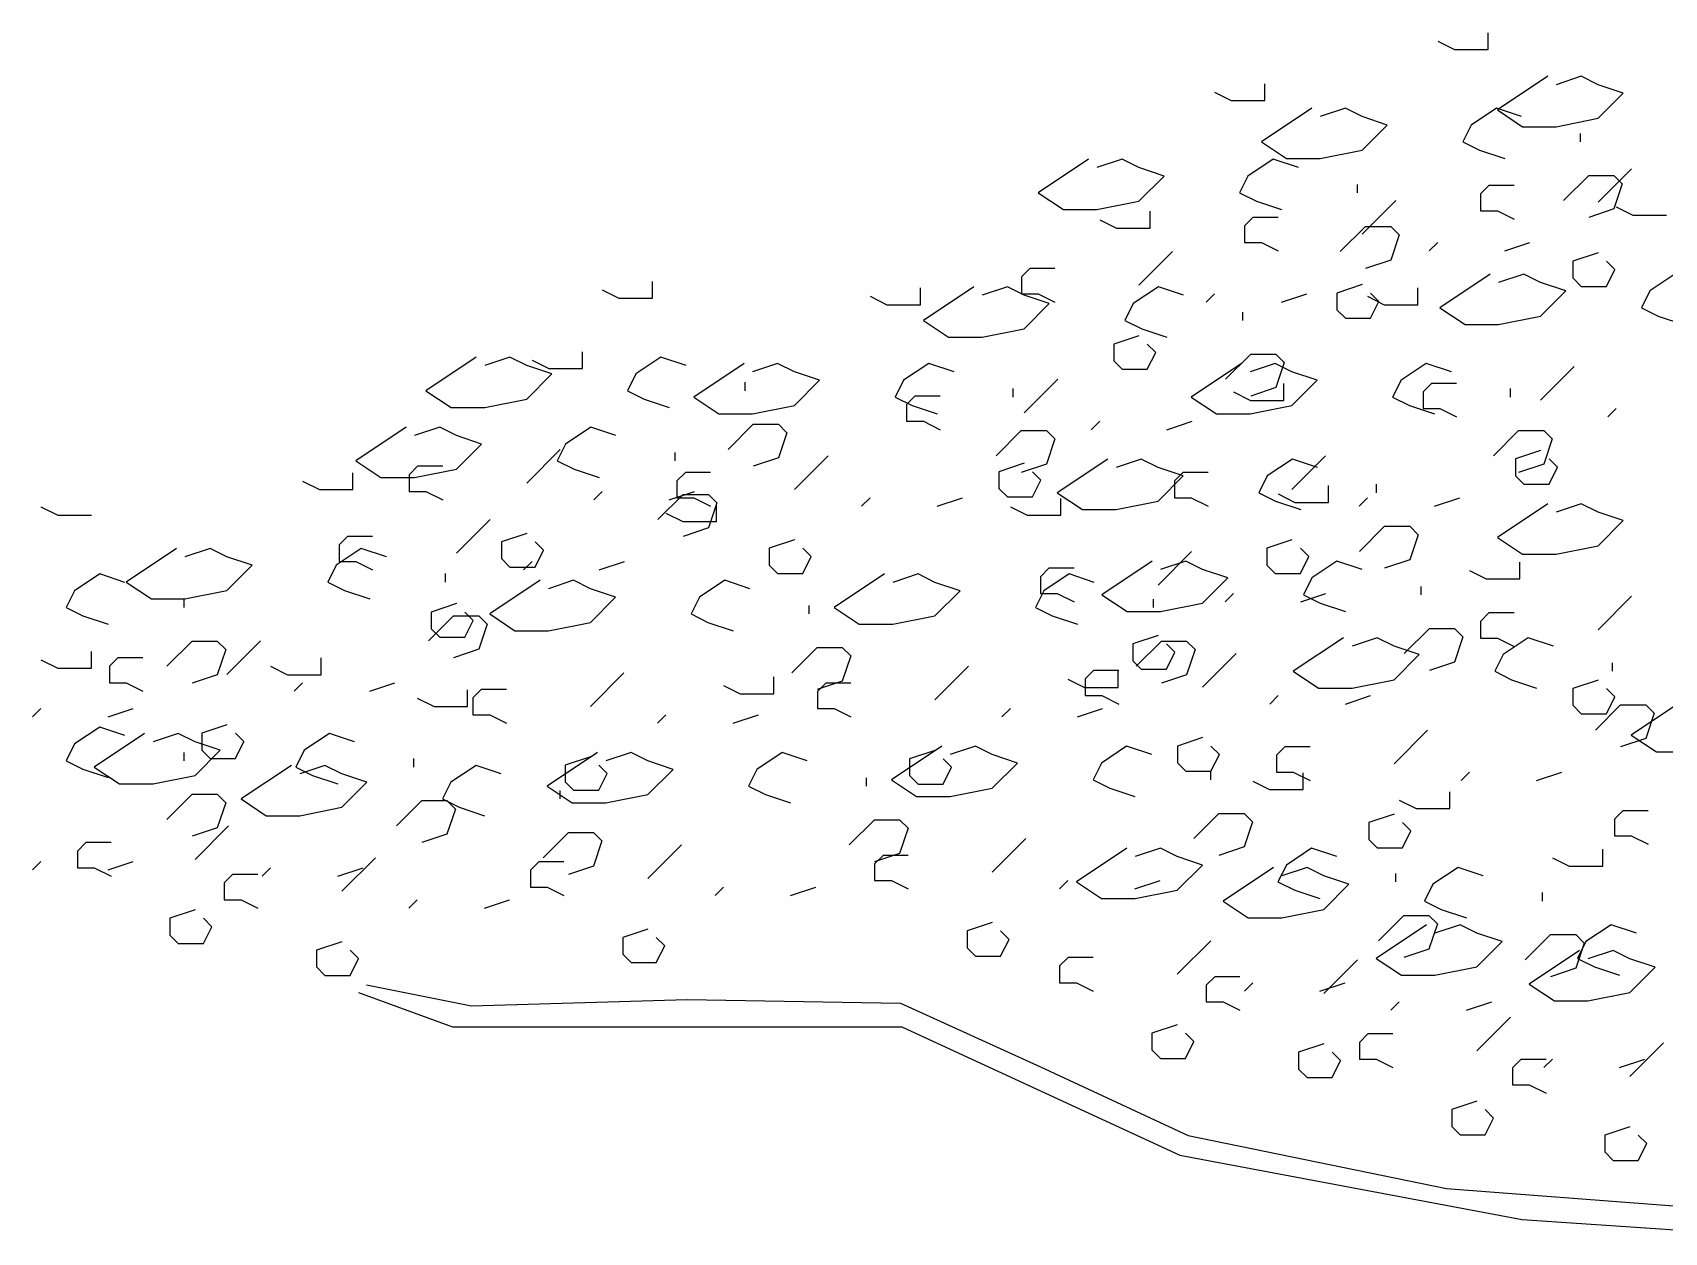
# Model space of a CAD drawing. Header units: metres. Extents: x 2330 to 2661, y 695 to 924.
# Drawn here: x 2613.68 to 2614.947, y 788.423 to 789.355 of the extents above; entities that cross this region are included whole.
import ezdxf

# ---------------------------------------------------------------- set-up
doc = ezdxf.new("R2010")
doc.units = ezdxf.units.M
doc.header["$LTSCALE"] = 20

msp = doc.modelspace()

# ---------------------------------------------------------------- linework, layer by layer
for p, q in [((2614.7706, 789.3481), (2614.7836, 789.3416)), ((2614.8097, 789.3416), (2614.8097, 789.3546)), ((2614.7836, 789.3416), (2614.8097, 789.3416)), ((2614.6364, 789.302), (2614.6364, 789.315)), ((2614.856, 789.3207), (2614.8169, 789.2946)), ((2614.882, 789.3207), (2614.8625, 789.3142)), ((2614.8951, 789.3142), (2614.882, 789.3207)), ((2614.9146, 789.3077), (2614.8951, 789.3142)), ((2614.5973, 789.3085), (2614.6103, 789.302)), ((2614.6103, 789.302), (2614.6364, 789.302)), ((2614.8951, 789.2881), (2614.9146, 789.3077)), ((2614.6728, 789.2959), (2614.6337, 789.2698)), ((2614.6989, 789.2959), (2614.6793, 789.2894)), ((2614.7119, 789.2894), (2614.6989, 789.2959)), ((2614.7314, 789.2829), (2614.7119, 789.2894)), ((2614.8162, 789.2959), (2614.7966, 789.2829)), ((2614.8357, 789.2894), (2614.8162, 789.2959)), ((2614.8169, 789.2946), (2614.8364, 789.2816)), ((2614.8625, 789.2816), (2614.8951, 789.2881)), ((2614.7119, 789.2633), (2614.7314, 789.2829)), ((2614.7966, 789.2829), (2614.7901, 789.2698)), ((2614.8364, 789.2816), (2614.8625, 789.2816)), ((2614.8813, 789.2764), (2614.8813, 789.2698)), ((2614.6337, 789.2698), (2614.6532, 789.2568)), ((2614.6793, 789.2568), (2614.7119, 789.2633)), ((2614.7901, 789.2698), (2614.8031, 789.2633)), ((2614.8031, 789.2633), (2614.8227, 789.2568)), ((2614.4995, 789.2563), (2614.4604, 789.2302)), ((2614.5256, 789.2563), (2614.506, 789.2498)), ((2614.5386, 789.2498), (2614.5256, 789.2563)), ((2614.5582, 789.2433), (2614.5386, 789.2498)), ((2614.6429, 789.2563), (2614.6233, 789.2433)), ((2614.6625, 789.2498), (2614.6429, 789.2563)), ((2614.6532, 789.2568), (2614.6793, 789.2568)), ((2614.9211, 789.249), (2614.8951, 789.2229)), ((2614.5386, 789.2237), (2614.5582, 789.2433)), ((2614.6233, 789.2433), (2614.6168, 789.2302)), ((2614.7081, 789.2367), (2614.7081, 789.2302)), ((2614.8103, 789.2359), (2614.8038, 789.2294)), ((2614.8299, 789.2359), (2614.8103, 789.2359)), ((2614.8683, 789.2242), (2614.8879, 789.2438)), ((2614.8879, 789.2438), (2614.9074, 789.2438)), ((2614.9074, 789.2438), (2614.9139, 789.2372)), ((2614.9139, 789.2372), (2614.9074, 789.2177)), ((2614.4604, 789.2302), (2614.48, 789.2172)), ((2614.506, 789.2172), (2614.5386, 789.2237)), ((2614.6168, 789.2302), (2614.6299, 789.2237)), ((2614.6299, 789.2237), (2614.6494, 789.2172)), ((2614.738, 789.2242), (2614.7119, 789.1981)), ((2614.8038, 789.2294), (2614.8038, 789.2163)), ((2614.48, 789.2172), (2614.506, 789.2172)), ((2614.5082, 789.2094), (2614.5212, 789.2029)), ((2614.5473, 789.2029), (2614.5473, 789.2159)), ((2614.6272, 789.2111), (2614.6207, 789.2046)), ((2614.6467, 789.2111), (2614.6272, 789.2111)), ((2614.8038, 789.2163), (2614.8169, 789.2163)), ((2614.8169, 789.2163), (2614.8299, 789.2098)), ((2614.9074, 789.2177), (2614.8879, 789.2111)), ((2614.9092, 789.2193), (2614.9222, 789.2128)), ((2614.9222, 789.2128), (2614.9483, 789.2128)), ((2614.5212, 789.2029), (2614.5473, 789.2029)), ((2614.6207, 789.2046), (2614.6207, 789.1916)), ((2614.695, 789.1846), (2614.7146, 789.2041)), ((2614.7146, 789.2041), (2614.7341, 789.2041)), ((2614.7341, 789.2041), (2614.7407, 789.1976)), ((2614.7407, 789.1976), (2614.7341, 789.178)), ((2614.5647, 789.1846), (2614.5386, 789.1585)), ((2614.6207, 789.1916), (2614.6337, 789.1916)), ((2614.6337, 789.1916), (2614.6467, 789.1851)), ((2614.7706, 789.1916), (2614.764, 789.1851)), ((2614.8227, 789.1851), (2614.8422, 789.1916)), ((2614.8951, 789.1837), (2614.8755, 789.1772)), ((2614.4539, 789.1715), (2614.4474, 789.165)), ((2614.4734, 789.1715), (2614.4539, 789.1715)), ((2614.7341, 789.178), (2614.7146, 789.1715)), ((2614.8755, 789.1772), (2614.8755, 789.1642)), ((2614.9081, 789.1707), (2614.9016, 789.1772)), ((2614.9016, 789.1576), (2614.9081, 789.1707)), ((2614.1611, 789.1484), (2614.1611, 789.1614)), ((2614.4104, 789.1572), (2614.3713, 789.1311)), ((2614.4365, 789.1572), (2614.4169, 789.1507)), ((2614.4495, 789.1507), (2614.4365, 789.1572)), ((2614.4474, 789.165), (2614.4474, 789.1519)), ((2614.5538, 789.1572), (2614.5342, 789.1442)), ((2614.5733, 789.1507), (2614.5538, 789.1572)), ((2614.7119, 789.159), (2614.6923, 789.1524)), ((2614.8114, 789.1671), (2614.7723, 789.141)), ((2614.8375, 789.1671), (2614.8179, 789.1606)), ((2614.8505, 789.1606), (2614.8375, 789.1671)), ((2614.8701, 789.1541), (2614.8505, 789.1606)), ((2614.8755, 789.1642), (2614.882, 789.1576)), ((2614.882, 789.1576), (2614.8951, 789.1576)), ((2614.8951, 789.1576), (2614.9016, 789.1576)), ((2614.9548, 789.1671), (2614.9352, 789.1541)), ((2614.122, 789.1549), (2614.135, 789.1484)), ((2614.135, 789.1484), (2614.1611, 789.1484)), ((2614.3299, 789.15), (2614.343, 789.1434)), ((2614.369, 789.1434), (2614.369, 789.1565)), ((2614.4474, 789.1519), (2614.4604, 789.1519)), ((2614.4691, 789.1442), (2614.4495, 789.1507)), ((2614.4604, 789.1519), (2614.4734, 789.1454)), ((2614.5973, 789.1519), (2614.5908, 789.1454)), ((2614.6494, 789.1454), (2614.669, 789.1519)), ((2614.6923, 789.1524), (2614.6923, 789.1394)), ((2614.7161, 789.15), (2614.7291, 789.1434)), ((2614.7249, 789.1459), (2614.7184, 789.1524)), ((2614.7184, 789.1329), (2614.7249, 789.1459)), ((2614.7552, 789.1434), (2614.7552, 789.1565)), ((2614.8505, 789.1345), (2614.8701, 789.1541)), ((2614.9352, 789.1541), (2614.9287, 789.141)), ((2614.343, 789.1434), (2614.369, 789.1434)), ((2614.4495, 789.1246), (2614.4691, 789.1442)), ((2614.5342, 789.1442), (2614.5277, 789.1311)), ((2614.619, 789.1377), (2614.619, 789.1311)), ((2614.6923, 789.1394), (2614.6989, 789.1329)), ((2614.6989, 789.1329), (2614.7119, 789.1329)), ((2614.7119, 789.1329), (2614.7184, 789.1329)), ((2614.7291, 789.1434), (2614.7552, 789.1434)), ((2614.7723, 789.141), (2614.7919, 789.128)), ((2614.8179, 789.128), (2614.8505, 789.1345)), ((2614.9287, 789.141), (2614.9418, 789.1345)), ((2614.9418, 789.1345), (2614.9613, 789.128)), ((2614.3713, 789.1311), (2614.3909, 789.1181)), ((2614.4169, 789.1181), (2614.4495, 789.1246)), ((2614.5386, 789.1193), (2614.5191, 789.1128)), ((2614.5277, 789.1311), (2614.5408, 789.1246)), ((2614.5408, 789.1246), (2614.5603, 789.1181)), ((2614.7919, 789.128), (2614.8179, 789.128)), ((2614.1067, 789.0939), (2614.1067, 789.1069)), ((2614.3909, 789.1181), (2614.4169, 789.1181)), ((2614.5191, 789.1128), (2614.5191, 789.0998)), ((2614.5517, 789.1063), (2614.5451, 789.1128)), ((2614.0242, 789.1027), (2613.9851, 789.0766)), ((2614.0503, 789.1027), (2614.0308, 789.0962)), ((2614.0634, 789.0962), (2614.0503, 789.1027)), ((2614.0829, 789.0897), (2614.0634, 789.0962)), ((2614.0676, 789.1004), (2614.0806, 789.0939)), ((2614.0806, 789.0939), (2614.1067, 789.0939)), ((2614.1676, 789.1027), (2614.1481, 789.0897)), ((2614.1872, 789.0962), (2614.1676, 789.1027)), ((2614.2322, 789.0978), (2614.1931, 789.0717)), ((2614.2582, 789.0978), (2614.2387, 789.0913)), ((2614.2713, 789.0913), (2614.2582, 789.0978)), ((2614.3756, 789.0978), (2614.356, 789.0847)), ((2614.3951, 789.0913), (2614.3756, 789.0978)), ((2614.5191, 789.0998), (2614.5256, 789.0932)), ((2614.5451, 789.0932), (2614.5517, 789.1063)), ((2614.6183, 789.0978), (2614.5792, 789.0717)), ((2614.6059, 789.0855), (2614.6255, 789.105)), ((2614.6444, 789.0978), (2614.6249, 789.0913)), ((2614.6255, 789.105), (2614.645, 789.105)), ((2614.6574, 789.0913), (2614.6444, 789.0978)), ((2614.645, 789.105), (2614.6515, 789.0985)), ((2614.6515, 789.0985), (2614.645, 789.079)), ((2614.7617, 789.0978), (2614.7422, 789.0847)), ((2614.7813, 789.0913), (2614.7617, 789.0978)), ((2614.8766, 789.0954), (2614.8505, 789.0693)), ((2614.0634, 789.0701), (2614.0829, 789.0897)), ((2614.1481, 789.0897), (2614.1416, 789.0766)), ((2614.2328, 789.0832), (2614.2328, 789.0766)), ((2614.2908, 789.0847), (2614.2713, 789.0913)), ((2614.2713, 789.0652), (2614.2908, 789.0847)), ((2614.356, 789.0847), (2614.3495, 789.0717)), ((2614.4756, 789.0855), (2614.4495, 789.0594)), ((2614.5256, 789.0932), (2614.5386, 789.0932)), ((2614.5386, 789.0932), (2614.5451, 789.0932)), ((2614.6512, 789.0691), (2614.6512, 789.0822)), ((2614.677, 789.0847), (2614.6574, 789.0913)), ((2614.6574, 789.0652), (2614.677, 789.0847)), ((2614.7422, 789.0847), (2614.7356, 789.0717)), ((2614.7658, 789.0823), (2614.7593, 789.0758)), ((2614.7853, 789.0823), (2614.7658, 789.0823)), ((2613.9851, 789.0766), (2614.0047, 789.0636)), ((2614.0308, 789.0636), (2614.0634, 789.0701)), ((2614.1416, 789.0766), (2614.1546, 789.0701)), ((2614.1546, 789.0701), (2614.1741, 789.0636)), ((2614.1931, 789.0717), (2614.2126, 789.0586)), ((2614.3495, 789.0717), (2614.3625, 789.0652)), ((2614.3648, 789.0724), (2614.3583, 789.0659)), ((2614.3843, 789.0724), (2614.3648, 789.0724)), ((2614.4407, 789.0782), (2614.4407, 789.0717)), ((2614.5792, 789.0717), (2614.5988, 789.0586)), ((2614.6121, 789.0757), (2614.6252, 789.0691)), ((2614.6252, 789.0691), (2614.6512, 789.0691)), ((2614.645, 789.079), (2614.6255, 789.0724)), ((2614.7356, 789.0717), (2614.7487, 789.0652)), ((2614.7593, 789.0758), (2614.7593, 789.0628)), ((2614.8269, 789.0782), (2614.8269, 789.0717)), ((2614.0047, 789.0636), (2614.0308, 789.0636)), ((2614.2126, 789.0586), (2614.2387, 789.0586)), ((2614.2387, 789.0586), (2614.2713, 789.0652)), ((2614.3583, 789.0659), (2614.3583, 789.0529)), ((2614.3625, 789.0652), (2614.3821, 789.0586)), ((2614.5988, 789.0586), (2614.6249, 789.0586)), ((2614.6249, 789.0586), (2614.6574, 789.0652)), ((2614.7487, 789.0652), (2614.7682, 789.0586)), ((2614.7593, 789.0628), (2614.7723, 789.0628)), ((2614.7723, 789.0628), (2614.7853, 789.0563)), ((2614.9092, 789.0628), (2614.9027, 789.0563)), ((2613.9698, 789.0482), (2613.9307, 789.0222)), ((2613.9959, 789.0482), (2613.9763, 789.0417)), ((2614.0089, 789.0417), (2613.9959, 789.0482)), ((2614.1132, 789.0482), (2614.0936, 789.0352)), ((2614.1327, 789.0417), (2614.1132, 789.0482)), ((2614.2198, 789.031), (2614.2393, 789.0506)), ((2614.2393, 789.0506), (2614.2589, 789.0506)), ((2614.2589, 789.0506), (2614.2654, 789.044)), ((2614.2654, 789.044), (2614.2589, 789.0245)), ((2614.3583, 789.0529), (2614.3713, 789.0529)), ((2614.3713, 789.0529), (2614.3843, 789.0463)), ((2614.4277, 789.026), (2614.4473, 789.0456)), ((2614.4473, 789.0456), (2614.4668, 789.0456)), ((2614.4668, 789.0456), (2614.4733, 789.0391)), ((2614.5082, 789.0529), (2614.5016, 789.0463)), ((2614.5603, 789.0463), (2614.5799, 789.0529)), ((2614.8139, 789.026), (2614.8334, 789.0456)), ((2614.8334, 789.0456), (2614.853, 789.0456)), ((2614.853, 789.0456), (2614.8595, 789.0391)), ((2614.0284, 789.0352), (2614.0089, 789.0417)), ((2614.0089, 789.0156), (2614.0284, 789.0352)), ((2614.0894, 789.031), (2614.0634, 789.0049)), ((2614.0936, 789.0352), (2614.0871, 789.0222)), ((2614.4733, 789.0391), (2614.4668, 789.0195)), ((2614.8595, 789.0391), (2614.853, 789.0195)), ((2613.9307, 789.0222), (2613.9502, 789.0091)), ((2613.9786, 789.0179), (2613.9721, 789.0114)), ((2613.9982, 789.0179), (2613.9786, 789.0179)), ((2614.0871, 789.0222), (2614.1001, 789.0156)), ((2614.1783, 789.0287), (2614.1783, 789.0222)), ((2614.2589, 789.0245), (2614.2393, 789.0179)), ((2614.2974, 789.026), (2614.2713, 788.9999)), ((2614.4495, 789.0203), (2614.43, 789.0137)), ((2614.4668, 789.0195), (2614.4473, 789.013)), ((2614.5144, 789.0235), (2614.4753, 788.9974)), ((2614.5404, 789.0235), (2614.5209, 789.017)), ((2614.5535, 789.017), (2614.5404, 789.0235)), ((2614.6578, 789.0235), (2614.6382, 789.0104)), ((2614.6835, 789.026), (2614.6574, 788.9999)), ((2614.6773, 789.017), (2614.6578, 789.0235)), ((2614.8505, 789.0302), (2614.831, 789.0236)), ((2614.831, 789.0236), (2614.831, 789.0106)), ((2614.853, 789.0195), (2614.8334, 789.013)), ((2614.8636, 789.0171), (2614.857, 789.0236)), ((2613.8893, 789.0063), (2613.9024, 788.9998)), ((2613.9284, 788.9998), (2613.9284, 789.0128)), ((2613.9502, 789.0091), (2613.9763, 789.0091)), ((2613.9721, 789.0114), (2613.9721, 788.9984)), ((2613.9763, 789.0091), (2614.0089, 789.0156)), ((2614.1001, 789.0156), (2614.1197, 789.0091)), ((2614.1866, 789.013), (2614.18, 789.0065)), ((2614.18, 789.0065), (2614.18, 788.9934)), ((2614.2061, 789.013), (2614.1866, 789.013)), ((2614.43, 789.0137), (2614.43, 789.0007)), ((2614.4625, 789.0072), (2614.456, 789.0137)), ((2614.456, 788.9942), (2614.4625, 789.0072)), ((2614.573, 789.0104), (2614.5535, 789.017)), ((2614.5535, 788.9909), (2614.573, 789.0104)), ((2614.5727, 789.013), (2614.5662, 789.0065)), ((2614.5662, 789.0065), (2614.5662, 788.9934)), ((2614.5923, 789.013), (2614.5727, 789.013)), ((2614.6382, 789.0104), (2614.6317, 788.9974)), ((2614.831, 789.0106), (2614.8375, 789.0041)), ((2614.857, 789.0041), (2614.8636, 789.0171)), ((2613.9024, 788.9998), (2613.9284, 788.9998)), ((2613.9721, 788.9984), (2613.9851, 788.9984)), ((2613.9851, 788.9984), (2613.9982, 788.9919)), ((2614.122, 788.9984), (2614.1155, 788.9919)), ((2614.1653, 788.9765), (2614.1849, 788.9961)), ((2614.1741, 788.9919), (2614.1937, 788.9984)), ((2614.18, 788.9934), (2614.1931, 788.9934)), ((2614.1849, 788.9961), (2614.2044, 788.9961)), ((2614.1931, 788.9934), (2614.2061, 788.9869)), ((2614.2044, 788.9961), (2614.2109, 788.9895)), ((2614.3299, 788.9934), (2614.3234, 788.9869)), ((2614.3821, 788.9869), (2614.4016, 788.9934)), ((2614.43, 789.0007), (2614.4365, 788.9942)), ((2614.4365, 788.9942), (2614.4495, 788.9942)), ((2614.4495, 788.9942), (2614.456, 788.9942)), ((2614.4753, 788.9974), (2614.4948, 788.9843)), ((2614.478, 788.98), (2614.478, 788.993)), ((2614.5662, 788.9934), (2614.5792, 788.9934)), ((2614.5792, 788.9934), (2614.5923, 788.9869)), ((2614.6317, 788.9974), (2614.6447, 788.9909)), ((2614.6468, 788.9964), (2614.6598, 788.9899)), ((2614.6859, 788.9899), (2614.6859, 789.0029)), ((2614.7161, 788.9934), (2614.7096, 788.9869)), ((2614.7229, 789.0039), (2614.7229, 788.9974)), ((2614.7682, 788.9869), (2614.7878, 788.9934)), ((2614.8375, 789.0041), (2614.8505, 789.0041)), ((2614.8505, 789.0041), (2614.857, 789.0041)), ((2613.6863, 788.9865), (2613.6994, 788.98)), ((2613.6994, 788.98), (2613.7255, 788.98)), ((2614.1715, 788.9815), (2614.1846, 788.975)), ((2614.2109, 788.9895), (2614.2044, 788.97)), ((2614.2106, 788.975), (2614.2106, 788.9881)), ((2614.4389, 788.9865), (2614.4519, 788.98)), ((2614.4519, 788.98), (2614.478, 788.98)), ((2614.4948, 788.9843), (2614.5209, 788.9843)), ((2614.5209, 788.9843), (2614.5535, 788.9909)), ((2614.6447, 788.9909), (2614.6643, 788.9843)), ((2614.6598, 788.9899), (2614.6859, 788.9899)), ((2614.856, 788.9888), (2614.8169, 788.9627)), ((2614.882, 788.9888), (2614.8625, 788.9823)), ((2614.8951, 788.9823), (2614.882, 788.9888)), ((2614.9146, 788.9758), (2614.8951, 788.9823)), ((2614.035, 788.9765), (2614.0089, 788.9504)), ((2614.1846, 788.975), (2614.2106, 788.975)), ((2614.2044, 788.97), (2614.1849, 788.9635)), ((2614.7099, 788.9517), (2614.7294, 788.9713)), ((2614.7294, 788.9713), (2614.749, 788.9713)), ((2614.749, 788.9713), (2614.7555, 788.9648)), ((2614.8951, 788.9562), (2614.9146, 788.9758)), ((2613.9242, 788.9635), (2613.9177, 788.9569)), ((2613.9177, 788.9569), (2613.9177, 788.9439)), ((2613.9437, 788.9635), (2613.9242, 788.9635)), ((2614.0634, 788.9658), (2614.0438, 788.9592)), ((2614.0438, 788.9592), (2614.0438, 788.9462)), ((2614.0764, 788.9527), (2614.0699, 788.9592)), ((2614.2713, 788.9608), (2614.2517, 788.9543)), ((2614.6574, 788.9608), (2614.6379, 788.9543)), ((2614.7555, 788.9648), (2614.749, 788.9452)), ((2614.8169, 788.9627), (2614.8364, 788.9497)), ((2614.8625, 788.9497), (2614.8951, 788.9562)), ((2613.7916, 788.9541), (2613.7525, 788.928)), ((2613.8176, 788.9541), (2613.7981, 788.9476)), ((2613.8307, 788.9476), (2613.8176, 788.9541)), ((2613.8502, 788.9411), (2613.8307, 788.9476)), ((2613.9349, 788.9541), (2613.9154, 788.9411)), ((2613.9177, 788.9439), (2613.9307, 788.9439)), ((2613.9307, 788.9439), (2613.9437, 788.9374)), ((2613.9545, 788.9476), (2613.9349, 788.9541)), ((2614.0438, 788.9462), (2614.0503, 788.9397)), ((2614.0676, 788.9439), (2614.061, 788.9374)), ((2614.0699, 788.9397), (2614.0764, 788.9527)), ((2614.1197, 788.9374), (2614.1392, 788.9439)), ((2614.2517, 788.9543), (2614.2517, 788.9412)), ((2614.2843, 788.9478), (2614.2778, 788.9543)), ((2614.2778, 788.9347), (2614.2843, 788.9478)), ((2614.549, 788.9442), (2614.5099, 788.9181)), ((2614.5795, 788.9517), (2614.5535, 788.9256)), ((2614.5751, 788.9442), (2614.5555, 788.9377)), ((2614.5881, 788.9377), (2614.5751, 788.9442)), ((2614.6379, 788.9543), (2614.6379, 788.9412)), ((2614.6705, 788.9478), (2614.664, 788.9543)), ((2614.664, 788.9347), (2614.6705, 788.9478)), ((2614.6924, 788.9442), (2614.6729, 788.9312)), ((2614.712, 788.9377), (2614.6924, 788.9442)), ((2614.749, 788.9452), (2614.7294, 788.9387)), ((2614.8344, 788.9304), (2614.8344, 788.9435)), ((2614.8364, 788.9497), (2614.8625, 788.9497)), ((2613.732, 788.9343), (2613.7124, 788.9213)), ((2613.7515, 788.9278), (2613.732, 788.9343)), ((2613.8307, 788.9215), (2613.8502, 788.9411)), ((2613.9154, 788.9411), (2613.9089, 788.928)), ((2614.0001, 788.9346), (2614.0001, 788.928)), ((2614.0738, 788.9294), (2614.0347, 788.9033)), ((2614.0503, 788.9397), (2614.0634, 788.9397)), ((2614.0634, 788.9397), (2614.0699, 788.9397)), ((2614.0998, 788.9294), (2614.0803, 788.9228)), ((2614.1129, 788.9228), (2614.0998, 788.9294)), ((2614.2171, 788.9294), (2614.1976, 788.9163)), ((2614.2367, 788.9228), (2614.2171, 788.9294)), ((2614.2517, 788.9412), (2614.2582, 788.9347)), ((2614.2582, 788.9347), (2614.2713, 788.9347)), ((2614.2713, 788.9347), (2614.2778, 788.9347)), ((2614.3411, 788.9343), (2614.302, 788.9082)), ((2614.3672, 788.9343), (2614.3476, 788.9278)), ((2614.3802, 788.9278), (2614.3672, 788.9343)), ((2614.4687, 788.9387), (2614.4622, 788.9322)), ((2614.4622, 788.9322), (2614.4622, 788.9191)), ((2614.4845, 788.9343), (2614.4649, 788.9213)), ((2614.4883, 788.9387), (2614.4687, 788.9387)), ((2614.504, 788.9278), (2614.4845, 788.9343)), ((2614.6077, 788.9312), (2614.5881, 788.9377)), ((2614.5881, 788.9116), (2614.6077, 788.9312)), ((2614.6379, 788.9412), (2614.6444, 788.9347)), ((2614.6444, 788.9347), (2614.6574, 788.9347)), ((2614.6574, 788.9347), (2614.664, 788.9347)), ((2614.6729, 788.9312), (2614.6663, 788.9181)), ((2614.7953, 788.9369), (2614.8083, 788.9304)), ((2614.8083, 788.9304), (2614.8344, 788.9304)), ((2613.7124, 788.9213), (2613.7059, 788.9082)), ((2613.7525, 788.928), (2613.772, 788.915)), ((2613.7981, 788.915), (2613.8307, 788.9215)), ((2613.9089, 788.928), (2613.9219, 788.9215)), ((2613.9219, 788.9215), (2613.9415, 788.915)), ((2614.1324, 788.9163), (2614.1129, 788.9228)), ((2614.3998, 788.9213), (2614.3802, 788.9278)), ((2614.3802, 788.9017), (2614.3998, 788.9213)), ((2614.4649, 788.9213), (2614.4584, 788.9082)), ((2614.4622, 788.9191), (2614.4753, 788.9191)), ((2614.4753, 788.9191), (2614.4883, 788.9126)), ((2614.5099, 788.9181), (2614.5295, 788.9051)), ((2614.6121, 788.9191), (2614.6056, 788.9126)), ((2614.6643, 788.9126), (2614.6838, 788.9191)), ((2614.6663, 788.9181), (2614.6794, 788.9116)), ((2614.7576, 788.9246), (2614.7576, 788.9181)), ((2614.9211, 788.9171), (2614.8951, 788.891)), ((2613.7059, 788.9082), (2613.7189, 788.9017)), ((2613.772, 788.915), (2613.7981, 788.915)), ((2613.7971, 788.9147), (2613.7971, 788.9082)), ((2614.0089, 788.9113), (2613.9893, 788.9047)), ((2613.9893, 788.9047), (2613.9893, 788.8917)), ((2614.0219, 788.8982), (2614.0154, 788.9047)), ((2614.1129, 788.8967), (2614.1324, 788.9163)), ((2614.1976, 788.9163), (2614.1911, 788.9033)), ((2614.2823, 788.9098), (2614.2823, 788.9033)), ((2614.302, 788.9082), (2614.3215, 788.8952)), ((2614.4584, 788.9082), (2614.4714, 788.9017)), ((2614.5295, 788.9051), (2614.5555, 788.9051)), ((2614.5497, 788.9147), (2614.5497, 788.9082)), ((2614.5555, 788.9051), (2614.5881, 788.9116)), ((2614.6794, 788.9116), (2614.6989, 788.9051)), ((2614.8103, 788.904), (2614.8038, 788.8975)), ((2614.8299, 788.904), (2614.8103, 788.904)), ((2613.7189, 788.9017), (2613.7385, 788.8952)), ((2613.9871, 788.8824), (2614.0066, 788.9019)), ((2613.9893, 788.8917), (2613.9959, 788.8852)), ((2614.0066, 788.9019), (2614.0262, 788.9019)), ((2614.0154, 788.8852), (2614.0219, 788.8982)), ((2614.0262, 788.9019), (2614.0327, 788.8954)), ((2614.0327, 788.8954), (2614.0262, 788.8759)), ((2614.0347, 788.9033), (2614.0542, 788.8902)), ((2614.0803, 788.8902), (2614.1129, 788.8967)), ((2614.1911, 788.9033), (2614.2041, 788.8967)), ((2614.2041, 788.8967), (2614.2237, 788.8902)), ((2614.3215, 788.8952), (2614.3476, 788.8952)), ((2614.3476, 788.8952), (2614.3802, 788.9017)), ((2614.4714, 788.9017), (2614.491, 788.8952)), ((2614.7445, 788.8725), (2614.7641, 788.892)), ((2614.7641, 788.892), (2614.7837, 788.892)), ((2614.7837, 788.892), (2614.7902, 788.8855)), ((2614.8038, 788.8975), (2614.8038, 788.8844)), ((2613.7841, 788.8626), (2613.8037, 788.8821)), ((2613.8037, 788.8821), (2613.8232, 788.8821)), ((2613.8232, 788.8821), (2613.8297, 788.8756)), ((2613.8567, 788.8824), (2613.8307, 788.8563)), ((2613.9959, 788.8852), (2614.0089, 788.8852)), ((2614.0089, 788.8852), (2614.0154, 788.8852)), ((2614.0542, 788.8902), (2614.0803, 788.8902)), ((2614.5535, 788.8865), (2614.5339, 788.88)), ((2614.5339, 788.88), (2614.5339, 788.8669)), ((2614.5366, 788.8626), (2614.5562, 788.8821)), ((2614.5562, 788.8821), (2614.5757, 788.8821)), ((2614.5665, 788.8735), (2614.56, 788.88)), ((2614.5757, 788.8821), (2614.5822, 788.8756)), ((2614.6975, 788.8848), (2614.6584, 788.8587)), ((2614.7236, 788.8848), (2614.7041, 788.8782)), ((2614.7367, 788.8782), (2614.7236, 788.8848)), ((2614.7902, 788.8855), (2614.7837, 788.8659)), ((2614.8038, 788.8844), (2614.8169, 788.8844)), ((2614.8169, 788.8844), (2614.8299, 788.8779)), ((2614.8409, 788.8848), (2614.8214, 788.8717)), ((2614.8605, 788.8782), (2614.8409, 788.8848)), ((2613.6863, 788.8676), (2613.6994, 788.8611)), ((2613.7255, 788.8611), (2613.7255, 788.8741)), ((2613.7459, 788.8693), (2613.7394, 788.8628)), ((2613.7655, 788.8693), (2613.7459, 788.8693)), ((2613.8297, 788.8756), (2613.8232, 788.856)), ((2613.9037, 788.8561), (2613.9037, 788.8692)), ((2614.0262, 788.8759), (2614.0066, 788.8693)), ((2614.2693, 788.8576), (2614.2888, 788.8772)), ((2614.2888, 788.8772), (2614.3084, 788.8772)), ((2614.3084, 788.8772), (2614.3149, 788.8707)), ((2614.3149, 788.8707), (2614.3084, 788.8511)), ((2614.5339, 788.8669), (2614.5404, 788.8604)), ((2614.56, 788.8604), (2614.5665, 788.8735)), ((2614.5822, 788.8756), (2614.5757, 788.856)), ((2614.6142, 788.8725), (2614.5881, 788.8464)), ((2614.7562, 788.8717), (2614.7367, 788.8782)), ((2614.7367, 788.8522), (2614.7562, 788.8717)), ((2614.7837, 788.8659), (2614.7641, 788.8594)), ((2614.8214, 788.8717), (2614.8149, 788.8587)), ((2613.6994, 788.8611), (2613.7255, 788.8611)), ((2613.7394, 788.8628), (2613.7394, 788.8498)), ((2613.8232, 788.856), (2613.8037, 788.8495)), ((2613.8646, 788.8626), (2613.8776, 788.8561)), ((2613.8776, 788.8561), (2613.9037, 788.8561)), ((2614.1389, 788.8576), (2614.1129, 788.8315)), ((2614.2552, 788.8413), (2614.2552, 788.8543)), ((2614.4063, 788.8626), (2614.3802, 788.8365)), ((2614.5034, 788.8594), (2614.4969, 788.8529)), ((2614.523, 788.8594), (2614.5034, 788.8594)), ((2614.5225, 788.8462), (2614.5225, 788.8593)), ((2614.5404, 788.8604), (2614.5535, 788.8604)), ((2614.5535, 788.8604), (2614.56, 788.8604)), ((2614.5757, 788.856), (2614.5562, 788.8495)), ((2614.6584, 788.8587), (2614.678, 788.8456)), ((2614.8149, 788.8587), (2614.8279, 788.8522)), ((2614.9061, 788.8652), (2614.9061, 788.8587)), ((2613.7394, 788.8498), (2613.7525, 788.8498)), ((2613.7525, 788.8498), (2613.7655, 788.8432)), ((2613.8893, 788.8498), (2613.8828, 788.8432)), ((2613.9415, 788.8432), (2613.961, 788.8498)), ((2614.0175, 788.8314), (2614.0175, 788.8444)), ((2614.0281, 788.8446), (2614.0216, 788.838)), ((2614.0477, 788.8446), (2614.0281, 788.8446)), ((2614.2161, 788.8478), (2614.2291, 788.8413)), ((2614.2291, 788.8413), (2614.2552, 788.8413)), ((2614.3084, 788.8511), (2614.2888, 788.8446)), ((2614.2955, 788.8495), (2614.289, 788.843)), ((2614.289, 788.843), (2614.289, 788.8299)), ((2614.315, 788.8495), (2614.2955, 788.8495)), ((2614.4834, 788.8527), (2614.4964, 788.8462)), ((2614.4964, 788.8462), (2614.5225, 788.8462)), ((2614.4969, 788.8529), (2614.4969, 788.8399)), ((2614.678, 788.8456), (2614.7041, 788.8456)), ((2614.7041, 788.8456), (2614.7367, 788.8522)), ((2614.8279, 788.8522), (2614.8474, 788.8456)), ((2614.8951, 788.8518), (2614.8755, 788.8453)), ((2614.8755, 788.8453), (2614.8755, 788.8323)), ((2614.9081, 788.8388), (2614.9016, 788.8453)), ((2613.6863, 788.8299), (2613.6798, 788.8234)), ((2613.7385, 788.8234), (2613.758, 788.8299)), ((2613.9784, 788.8379), (2613.9915, 788.8314)), ((2613.9915, 788.8314), (2614.0175, 788.8314)), ((2614.0216, 788.838), (2614.0216, 788.825)), ((2614.289, 788.8299), (2614.302, 788.8299)), ((2614.302, 788.8299), (2614.315, 788.8234)), ((2614.4389, 788.8299), (2614.4323, 788.8234)), ((2614.491, 788.8234), (2614.5105, 788.8299)), ((2614.4969, 788.8399), (2614.5099, 788.8399)), ((2614.5099, 788.8399), (2614.523, 788.8333)), ((2614.6468, 788.8399), (2614.6403, 788.8333)), ((2614.6989, 788.8333), (2614.7185, 788.8399)), ((2614.8755, 788.8323), (2614.882, 788.8257)), ((2614.8931, 788.813), (2614.9126, 788.8326)), ((2614.9016, 788.8257), (2614.9081, 788.8388)), ((2614.9126, 788.8326), (2614.9322, 788.8326)), ((2614.9599, 788.8352), (2614.9208, 788.8091)), ((2614.9322, 788.8326), (2614.9387, 788.8261)), ((2613.732, 788.8154), (2613.7124, 788.8024)), ((2613.7515, 788.8089), (2613.732, 788.8154)), ((2613.8307, 788.8172), (2613.8111, 788.8106)), ((2614.0216, 788.825), (2614.0347, 788.825)), ((2614.0347, 788.825), (2614.0477, 788.8185)), ((2614.1715, 788.825), (2614.165, 788.8185)), ((2614.2237, 788.8185), (2614.2432, 788.825)), ((2614.882, 788.8257), (2614.8951, 788.8257)), ((2614.8951, 788.8257), (2614.9016, 788.8257)), ((2614.9387, 788.8261), (2614.9322, 788.8065)), ((2613.7668, 788.8105), (2613.7277, 788.7844)), ((2613.7929, 788.8105), (2613.7733, 788.8039)), ((2613.8059, 788.8039), (2613.7929, 788.8105)), ((2613.8255, 788.7974), (2613.8059, 788.8039)), ((2613.8111, 788.8106), (2613.8111, 788.7976)), ((2613.8437, 788.8041), (2613.8372, 788.8106)), ((2613.8372, 788.7911), (2613.8437, 788.8041)), ((2613.9102, 788.8105), (2613.8906, 788.7974)), ((2613.9297, 788.8039), (2613.9102, 788.8105)), ((2614.5881, 788.8072), (2614.5686, 788.8007)), ((2614.7627, 788.813), (2614.7367, 788.7869)), ((2614.9322, 788.8065), (2614.9126, 788.8)), ((2614.9208, 788.8091), (2614.9404, 788.7961)), ((2613.7124, 788.8024), (2613.7059, 788.7893)), ((2613.7971, 788.7958), (2613.7971, 788.7893)), ((2613.8059, 788.7779), (2613.8255, 788.7974)), ((2613.8111, 788.7976), (2613.8176, 788.7911)), ((2613.8176, 788.7911), (2613.8307, 788.7911)), ((2613.8307, 788.7911), (2613.8372, 788.7911)), ((2613.8906, 788.7974), (2613.8841, 788.7844)), ((2613.9754, 788.7909), (2613.9754, 788.7844)), ((2614.1183, 788.7956), (2614.0792, 788.7695)), ((2614.1129, 788.7924), (2614.0933, 788.7859)), ((2614.1444, 788.7956), (2614.1248, 788.7891)), ((2614.1574, 788.7891), (2614.1444, 788.7956)), ((2614.2617, 788.7956), (2614.2421, 788.7826)), ((2614.2812, 788.7891), (2614.2617, 788.7956)), ((2614.3857, 788.8006), (2614.3465, 788.7745)), ((2614.3802, 788.7973), (2614.3606, 788.7908)), ((2614.3606, 788.7908), (2614.3606, 788.7778)), ((2614.3932, 788.7843), (2614.3867, 788.7908)), ((2614.4117, 788.8006), (2614.3922, 788.794)), ((2614.4248, 788.794), (2614.4117, 788.8006)), ((2614.4443, 788.7875), (2614.4248, 788.794)), ((2614.529, 788.8006), (2614.5095, 788.7875)), ((2614.5486, 788.794), (2614.529, 788.8006)), ((2614.5686, 788.8007), (2614.5686, 788.7877)), ((2614.6012, 788.7942), (2614.5946, 788.8007)), ((2614.5946, 788.7812), (2614.6012, 788.7942)), ((2614.6519, 788.8), (2614.6454, 788.7935)), ((2614.6454, 788.7935), (2614.6454, 788.7804)), ((2614.6715, 788.8), (2614.6519, 788.8)), ((2614.9404, 788.7961), (2614.9665, 788.7961)), ((2613.7059, 788.7893), (2613.7189, 788.7828)), ((2613.7189, 788.7828), (2613.7385, 788.7763)), ((2613.7277, 788.7844), (2613.7473, 788.7713)), ((2613.7733, 788.7713), (2613.8059, 788.7779)), ((2613.8807, 788.7857), (2613.8416, 788.7596)), ((2613.8841, 788.7844), (2613.8972, 788.7779)), ((2613.9067, 788.7857), (2613.8872, 788.7792)), ((2613.8972, 788.7779), (2613.9167, 788.7713)), ((2613.9198, 788.7792), (2613.9067, 788.7857)), ((2613.9393, 788.7726), (2613.9198, 788.7792)), ((2614.0241, 788.7857), (2614.0045, 788.7726)), ((2614.0436, 788.7792), (2614.0241, 788.7857)), ((2614.0933, 788.7859), (2614.0933, 788.7728)), ((2614.1259, 788.7793), (2614.1194, 788.7859)), ((2614.1194, 788.7663), (2614.1259, 788.7793)), ((2614.177, 788.7826), (2614.1574, 788.7891)), ((2614.1574, 788.763), (2614.177, 788.7826)), ((2614.2421, 788.7826), (2614.2356, 788.7695)), ((2614.3606, 788.7778), (2614.3672, 788.7712)), ((2614.3867, 788.7712), (2614.3932, 788.7843)), ((2614.4248, 788.7679), (2614.4443, 788.7875)), ((2614.5095, 788.7875), (2614.503, 788.7745)), ((2614.5686, 788.7877), (2614.5751, 788.7812)), ((2614.5751, 788.7812), (2614.5881, 788.7812)), ((2614.5881, 788.7812), (2614.5946, 788.7812)), ((2614.5942, 788.781), (2614.5942, 788.7745)), ((2614.6454, 788.7804), (2614.6584, 788.7804)), ((2614.6584, 788.7804), (2614.6715, 788.7739)), ((2614.6661, 788.767), (2614.6661, 788.78)), ((2614.7953, 788.7804), (2614.7888, 788.7739)), ((2614.8474, 788.7739), (2614.867, 788.7804)), ((2613.7473, 788.7713), (2613.7733, 788.7713)), ((2613.9198, 788.7531), (2613.9393, 788.7726)), ((2614.0045, 788.7726), (2613.998, 788.7596)), ((2614.0792, 788.7695), (2614.0988, 788.7565)), ((2614.0892, 788.7661), (2614.0892, 788.7596)), ((2614.0933, 788.7728), (2614.0998, 788.7663)), ((2614.0998, 788.7663), (2614.1129, 788.7663)), ((2614.1129, 788.7663), (2614.1194, 788.7663)), ((2614.2356, 788.7695), (2614.2487, 788.763)), ((2614.3269, 788.776), (2614.3269, 788.7695)), ((2614.3465, 788.7745), (2614.3661, 788.7614)), ((2614.3672, 788.7712), (2614.3802, 788.7712)), ((2614.3802, 788.7712), (2614.3867, 788.7712)), ((2614.3922, 788.7614), (2614.4248, 788.7679)), ((2614.503, 788.7745), (2614.516, 788.7679)), ((2614.516, 788.7679), (2614.5356, 788.7614)), ((2614.627, 788.7735), (2614.64, 788.767)), ((2614.64, 788.767), (2614.6661, 788.767)), ((2614.78, 788.7521), (2614.78, 788.7651)), ((2613.7841, 788.7437), (2613.8037, 788.7632)), ((2613.8037, 788.7632), (2613.8232, 788.7632)), ((2613.8232, 788.7632), (2613.8297, 788.7567)), ((2613.8297, 788.7567), (2613.8232, 788.7371)), ((2613.8416, 788.7596), (2613.8611, 788.7466)), ((2613.8872, 788.7466), (2613.9198, 788.7531)), ((2613.9623, 788.7387), (2613.9819, 788.7583)), ((2613.9819, 788.7583), (2614.0014, 788.7583)), ((2613.998, 788.7596), (2614.011, 788.7531)), ((2614.0014, 788.7583), (2614.008, 788.7518)), ((2614.011, 788.7531), (2614.0306, 788.7466)), ((2614.0988, 788.7565), (2614.1248, 788.7565)), ((2614.1248, 788.7565), (2614.1574, 788.763)), ((2614.2487, 788.763), (2614.2682, 788.7565)), ((2614.3661, 788.7614), (2614.3922, 788.7614)), ((2614.7408, 788.7586), (2614.7539, 788.7521)), ((2614.7539, 788.7521), (2614.78, 788.7521)), ((2613.8611, 788.7466), (2613.8872, 788.7466)), ((2614.008, 788.7518), (2614.0014, 788.7322)), ((2614.3138, 788.7239), (2614.3334, 788.7434)), ((2614.3334, 788.7434), (2614.3529, 788.7434)), ((2614.3529, 788.7434), (2614.3595, 788.7369)), ((2614.5812, 788.7288), (2614.6007, 788.7484)), ((2614.6007, 788.7484), (2614.6203, 788.7484)), ((2614.6203, 788.7484), (2614.6268, 788.7419)), ((2614.6268, 788.7419), (2614.6203, 788.7223)), ((2614.7367, 788.7478), (2614.7171, 788.7413)), ((2614.7171, 788.7413), (2614.7171, 788.7282)), ((2614.7497, 788.7348), (2614.7432, 788.7413)), ((2614.9143, 788.7504), (2614.9078, 788.7439)), ((2614.9078, 788.7439), (2614.9078, 788.7309)), ((2614.9339, 788.7504), (2614.9143, 788.7504)), ((2613.8232, 788.7371), (2613.8037, 788.7306)), ((2613.832, 788.7387), (2613.8059, 788.7126)), ((2614.0014, 788.7322), (2613.9819, 788.7257)), ((2614.0762, 788.7139), (2614.0958, 788.7335)), ((2614.0958, 788.7335), (2614.1153, 788.7335)), ((2614.1153, 788.7335), (2614.1218, 788.727)), ((2614.1218, 788.727), (2614.1153, 788.7074)), ((2614.3595, 788.7369), (2614.3529, 788.7173)), ((2614.4508, 788.7288), (2614.4248, 788.7027)), ((2614.7171, 788.7282), (2614.7236, 788.7217)), ((2614.7432, 788.7217), (2614.7497, 788.7348)), ((2614.9078, 788.7309), (2614.9208, 788.7309)), ((2614.9208, 788.7309), (2614.9339, 788.7244)), ((2613.7212, 788.7257), (2613.7147, 788.7191)), ((2613.7147, 788.7191), (2613.7147, 788.7061)), ((2613.7407, 788.7257), (2613.7212, 788.7257)), ((2613.9459, 788.7139), (2613.9198, 788.6879)), ((2614.1835, 788.7239), (2614.1574, 788.6978)), ((2614.3529, 788.7173), (2614.3334, 788.7108)), ((2614.34, 788.7158), (2614.3335, 788.7092)), ((2614.3596, 788.7158), (2614.34, 788.7158)), ((2614.5292, 788.7213), (2614.4901, 788.6952)), ((2614.5553, 788.7213), (2614.5357, 788.7148)), ((2614.5683, 788.7148), (2614.5553, 788.7213)), ((2614.5879, 788.7083), (2614.5683, 788.7148)), ((2614.6203, 788.7223), (2614.6007, 788.7158)), ((2614.6726, 788.7213), (2614.6531, 788.7083)), ((2614.6922, 788.7148), (2614.6726, 788.7213)), ((2614.7236, 788.7217), (2614.7367, 788.7217)), ((2614.7367, 788.7217), (2614.7432, 788.7217)), ((2614.8597, 788.714), (2614.8727, 788.7075)), ((2614.8988, 788.7075), (2614.8988, 788.7206)), ((2613.6863, 788.7111), (2613.6798, 788.7045)), ((2613.7147, 788.7061), (2613.7277, 788.7061)), ((2613.7277, 788.7061), (2613.7407, 788.6996)), ((2613.7385, 788.7045), (2613.758, 788.7111)), ((2613.8646, 788.7061), (2613.8581, 788.6996)), ((2613.9167, 788.6996), (2613.9363, 788.7061)), ((2614.0727, 788.7108), (2614.0662, 788.7043)), ((2614.0662, 788.7043), (2614.0662, 788.6912)), ((2614.0922, 788.7108), (2614.0727, 788.7108)), ((2614.1153, 788.7074), (2614.0958, 788.7009)), ((2614.3335, 788.7092), (2614.3335, 788.6962)), ((2614.5683, 788.6887), (2614.5879, 788.7083)), ((2614.6431, 788.7064), (2614.604, 788.6803)), ((2614.6531, 788.7083), (2614.6465, 788.6952)), ((2614.6692, 788.7064), (2614.6496, 788.6999)), ((2614.6822, 788.6999), (2614.6692, 788.7064)), ((2614.7378, 788.7017), (2614.7378, 788.6952)), ((2614.7865, 788.7064), (2614.7669, 788.6934)), ((2614.806, 788.6999), (2614.7865, 788.7064)), ((2614.8727, 788.7075), (2614.8988, 788.7075)), ((2613.8351, 788.7009), (2613.8285, 788.6944)), ((2613.8285, 788.6944), (2613.8285, 788.6813)), ((2613.8546, 788.7009), (2613.8351, 788.7009)), ((2614.0662, 788.6912), (2614.0792, 788.6912)), ((2614.0792, 788.6912), (2614.0922, 788.6847)), ((2614.2161, 788.6912), (2614.2096, 788.6847)), ((2614.2682, 788.6847), (2614.2878, 788.6912)), ((2614.3335, 788.6962), (2614.3465, 788.6962)), ((2614.3465, 788.6962), (2614.3596, 788.6897)), ((2614.4834, 788.6962), (2614.4769, 788.6897)), ((2614.4901, 788.6952), (2614.5097, 788.6822)), ((2614.5356, 788.6897), (2614.5551, 788.6962)), ((2614.5357, 788.6822), (2614.5683, 788.6887)), ((2614.6465, 788.6952), (2614.6596, 788.6887)), ((2614.6596, 788.6887), (2614.6791, 788.6822)), ((2614.7017, 788.6934), (2614.6822, 788.6999)), ((2614.6822, 788.6738), (2614.7017, 788.6934)), ((2614.7669, 788.6934), (2614.7604, 788.6803)), ((2613.8285, 788.6813), (2613.8416, 788.6813)), ((2613.8416, 788.6813), (2613.8546, 788.6748)), ((2613.9784, 788.6813), (2613.9719, 788.6748)), ((2614.0306, 788.6748), (2614.0501, 788.6813)), ((2614.5097, 788.6822), (2614.5357, 788.6822)), ((2614.604, 788.6803), (2614.6235, 788.6673)), ((2614.7604, 788.6803), (2614.7734, 788.6738)), ((2614.8516, 788.6869), (2614.8516, 788.6803)), ((2613.8059, 788.6735), (2613.7864, 788.667)), ((2613.7864, 788.667), (2613.7864, 788.6539)), ((2613.819, 788.6604), (2613.8124, 788.667)), ((2614.4248, 788.6636), (2614.4052, 788.6571)), ((2614.6235, 788.6673), (2614.6496, 788.6673)), ((2614.6496, 788.6673), (2614.6822, 788.6738)), ((2614.7247, 788.6495), (2614.7443, 788.6691)), ((2614.7443, 788.6691), (2614.7638, 788.6691)), ((2614.7638, 788.6691), (2614.7704, 788.6626)), ((2614.7734, 788.6738), (2614.793, 788.6673)), ((2613.7864, 788.6539), (2613.7929, 788.6474)), ((2613.8124, 788.6474), (2613.819, 788.6604)), ((2614.1574, 788.6586), (2614.1379, 788.6521)), ((2614.1379, 788.6521), (2614.1379, 788.6391)), ((2614.1705, 788.6456), (2614.1639, 788.6521)), ((2614.4052, 788.6571), (2614.4052, 788.644)), ((2614.4378, 788.6505), (2614.4313, 788.6571)), ((2614.4313, 788.6375), (2614.4378, 788.6505)), ((2614.7619, 788.6618), (2614.7228, 788.6358)), ((2614.7704, 788.6626), (2614.7638, 788.643)), ((2614.788, 788.6618), (2614.7684, 788.6553)), ((2614.801, 788.6553), (2614.788, 788.6618)), ((2614.8206, 788.6488), (2614.801, 788.6553)), ((2614.8386, 788.6347), (2614.8582, 788.6543)), ((2614.8582, 788.6543), (2614.8777, 788.6543)), ((2614.8777, 788.6543), (2614.8842, 788.6477)), ((2614.9053, 788.6618), (2614.8857, 788.6488)), ((2614.9248, 788.6553), (2614.9053, 788.6618)), ((2613.7929, 788.6474), (2613.8059, 788.6474)), ((2613.8059, 788.6474), (2613.8124, 788.6474)), ((2613.9198, 788.6487), (2613.9002, 788.6422)), ((2613.9002, 788.6422), (2613.9002, 788.6292)), ((2613.9328, 788.6357), (2613.9263, 788.6422)), ((2614.1379, 788.6391), (2614.1444, 788.6325)), ((2614.1639, 788.6325), (2614.1705, 788.6456)), ((2614.4052, 788.644), (2614.4117, 788.6375)), ((2614.5944, 788.6495), (2614.5683, 788.6235)), ((2614.7638, 788.643), (2614.7443, 788.6365)), ((2614.801, 788.6292), (2614.8206, 788.6488)), ((2614.8807, 788.642), (2614.8416, 788.6159)), ((2614.8842, 788.6477), (2614.8777, 788.6282)), ((2614.8857, 788.6488), (2614.8792, 788.6358)), ((2614.9068, 788.642), (2614.8872, 788.6355)), ((2614.9198, 788.6355), (2614.9068, 788.642)), ((2613.9002, 788.6292), (2613.9067, 788.6226)), ((2613.9263, 788.6226), (2613.9328, 788.6357)), ((2614.1444, 788.6325), (2614.1574, 788.6325)), ((2614.1574, 788.6325), (2614.1639, 788.6325)), ((2614.4117, 788.6375), (2614.4248, 788.6375)), ((2614.4248, 788.6375), (2614.4313, 788.6375)), ((2614.4836, 788.6365), (2614.4771, 788.63)), ((2614.4771, 788.63), (2614.4771, 788.6169)), ((2614.5032, 788.6365), (2614.4836, 788.6365)), ((2614.7083, 788.6347), (2614.6822, 788.6086)), ((2614.7228, 788.6358), (2614.7424, 788.6227)), ((2614.7684, 788.6227), (2614.801, 788.6292)), ((2614.8777, 788.6282), (2614.8582, 788.6216)), ((2614.8792, 788.6358), (2614.8923, 788.6292)), ((2614.8923, 788.6292), (2614.9118, 788.6227)), ((2614.9394, 788.629), (2614.9198, 788.6355)), ((2614.9198, 788.6094), (2614.9394, 788.629)), ((2613.9067, 788.6226), (2613.9198, 788.6226)), ((2613.9198, 788.6226), (2613.9263, 788.6226)), ((2613.9391, 788.6154), (2614.0206, 788.599)), ((2614.4771, 788.6169), (2614.4901, 788.6169)), ((2614.4901, 788.6169), (2614.5032, 788.6104)), ((2614.5975, 788.6216), (2614.5909, 788.6151)), ((2614.5909, 788.6151), (2614.5909, 788.6021)), ((2614.617, 788.6216), (2614.5975, 788.6216)), ((2614.627, 788.6169), (2614.6205, 788.6104)), ((2614.6791, 788.6104), (2614.6987, 788.6169)), ((2614.7424, 788.6227), (2614.7684, 788.6227)), ((2614.8416, 788.6159), (2614.8612, 788.6029)), ((2613.9328, 788.6092), (2614.0058, 788.5826)), ((2614.0206, 788.599), (2614.1879, 788.6038)), ((2614.1879, 788.6038), (2614.3536, 788.601)), ((2614.3536, 788.601), (2614.4623, 788.5515)), ((2614.5909, 788.6021), (2614.604, 788.6021)), ((2614.604, 788.6021), (2614.617, 788.5956)), ((2614.7408, 788.6021), (2614.7343, 788.5956)), ((2614.793, 788.5956), (2614.8125, 788.6021)), ((2614.8612, 788.6029), (2614.8872, 788.6029)), ((2614.8872, 788.6029), (2614.9198, 788.6094)), ((2614.8271, 788.5901), (2614.801, 788.564)), ((2614.0058, 788.5826), (2614.3546, 788.5826)), ((2614.3546, 788.5826), (2614.5705, 788.4829)), ((2614.5683, 788.5843), (2614.5488, 788.5778)), ((2614.5488, 788.5778), (2614.5488, 788.5648)), ((2614.5814, 788.5713), (2614.5748, 788.5778)), ((2614.7163, 788.5771), (2614.7098, 788.5705)), ((2614.7358, 788.5771), (2614.7163, 788.5771)), ((2614.5488, 788.5648), (2614.5553, 788.5582)), ((2614.5748, 788.5582), (2614.5814, 788.5713)), ((2614.6822, 788.5695), (2614.6626, 788.5629)), ((2614.6626, 788.5629), (2614.6626, 788.5499)), ((2614.6952, 788.5564), (2614.6887, 788.5629)), ((2614.7098, 788.5705), (2614.7098, 788.5575)), ((2614.9459, 788.5703), (2614.9198, 788.5442)), ((2614.4623, 788.5515), (2614.5768, 788.4983)), ((2614.5553, 788.5582), (2614.5683, 788.5582)), ((2614.5683, 788.5582), (2614.5748, 788.5582)), ((2614.6626, 788.5499), (2614.6692, 788.5434)), ((2614.6887, 788.5434), (2614.6952, 788.5564)), ((2614.7098, 788.5575), (2614.7228, 788.5575)), ((2614.7228, 788.5575), (2614.7358, 788.551)), ((2614.8351, 788.5572), (2614.8286, 788.5507)), ((2614.8286, 788.5507), (2614.8286, 788.5377)), ((2614.8547, 788.5572), (2614.8351, 788.5572)), ((2614.8597, 788.5575), (2614.8531, 788.551)), ((2614.9118, 788.551), (2614.9314, 788.5575)), ((2614.6692, 788.5434), (2614.6822, 788.5434)), ((2614.6822, 788.5434), (2614.6887, 788.5434)), ((2614.8286, 788.5377), (2614.8416, 788.5377)), ((2614.8416, 788.5377), (2614.8547, 788.5312)), ((2614.801, 788.5249), (2614.7815, 788.5184)), ((2614.7815, 788.5184), (2614.7815, 788.5053)), ((2614.814, 788.5118), (2614.8075, 788.5184)), ((2614.8075, 788.4988), (2614.814, 788.5118)), ((2614.7815, 788.5053), (2614.788, 788.4988)), ((2614.788, 788.4988), (2614.801, 788.4988)), ((2614.801, 788.4988), (2614.8075, 788.4988)), ((2614.9198, 788.5051), (2614.9003, 788.4985)), ((2614.9003, 788.4985), (2614.9003, 788.4855)), ((2614.9329, 788.492), (2614.9263, 788.4985)), ((2614.5768, 788.4983), (2614.7775, 788.4571)), ((2614.9263, 788.479), (2614.9329, 788.492)), ((2614.5705, 788.4829), (2614.8362, 788.433)), ((2614.9003, 788.4855), (2614.9068, 788.479)), ((2614.9068, 788.479), (2614.9198, 788.479)), ((2614.9198, 788.479), (2614.9263, 788.479)), ((2614.7775, 788.4571), (2614.9925, 788.4407)), ((2614.8362, 788.433), (2614.9856, 788.4231))]:
    msp.add_line(p, q)

doc.saveas('drawing.dxf')
